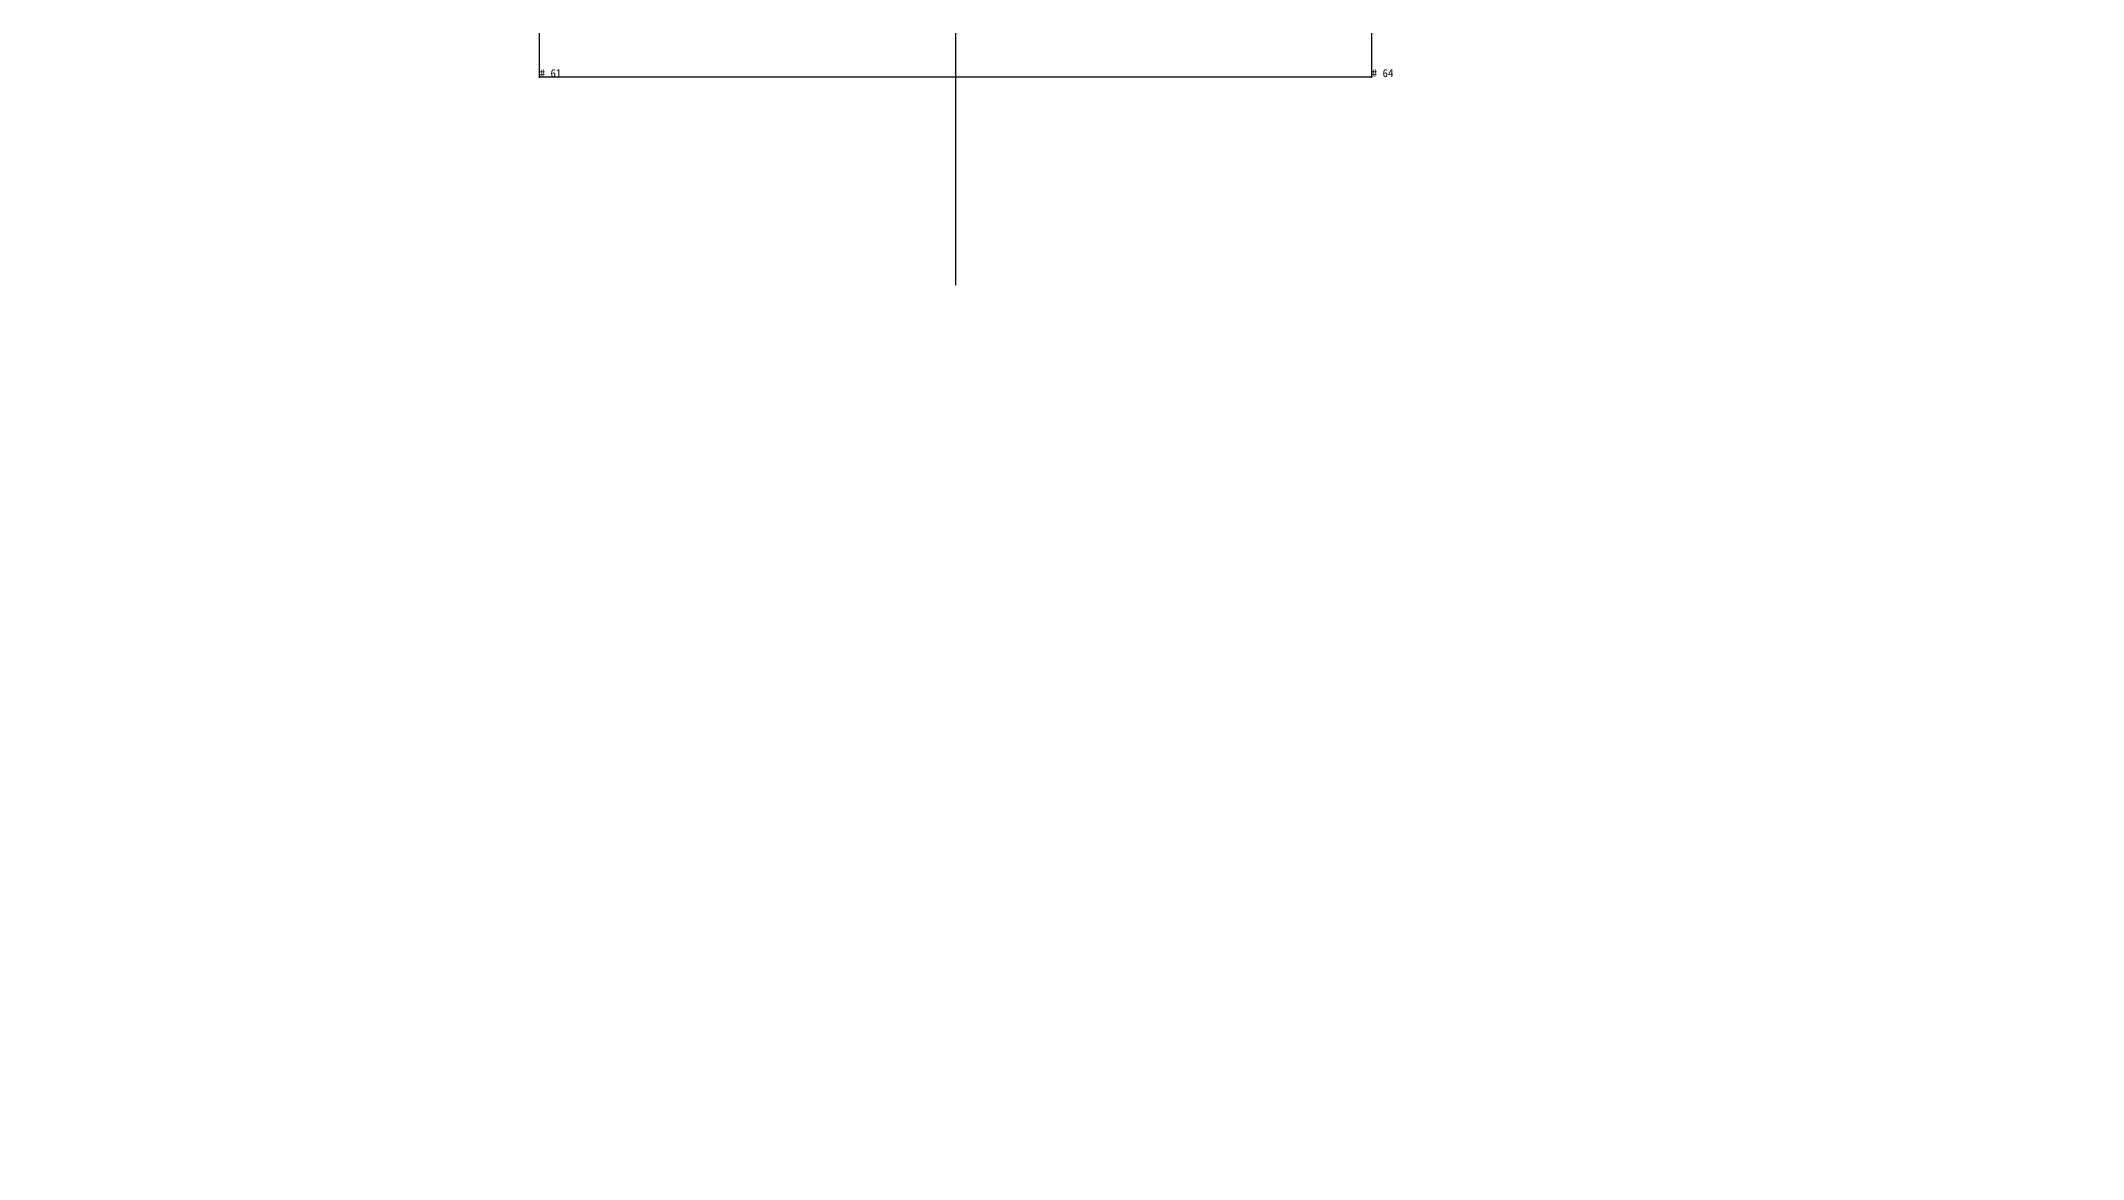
# Model space of a CAD drawing. Extents: x -82 to 112, y 0 to 216.
# Drawn here: x 12 to 75.8, y 88.4 to 123.3 of the extents above; entities that cross this region are included whole.
import ezdxf

# ---------------------------------------------------------------- set-up
doc = ezdxf.new("R2010")
doc.units = 0

# ---------------------------------------------------------------- blocks, each defined once
blk = doc.blocks.new('J-M1-C1-zuoxiukefumian_M')
at = {"layer": '7'}
blk.add_line((40.554546, 140.897385), (40.554546, 122.897377), dxfattribs=at)
blk = doc.blocks.new('M1-C1-zuoxiukefuli_M')
at = {"layer": '1'}
blk.add_lwpolyline([(27.554552, 122.187172), (27.554552, 127.187172), (53.55455, 127.187172), (53.55455, 122.187172)], close=True, dxfattribs=at)
at = {"layer": '2'}
for p in [(27.554552, 127.187172), (53.55455, 127.187172), (27.554552, 122.187172), (53.55455, 122.187172)]:
    blk.add_point(p, dxfattribs=at)
at = {"layer": '7'}
blk.add_line((40.55455, 133.68718), (40.55455, 115.687172), dxfattribs=at)
at = {"layer": '1'}
for s, p in [('# 62', (27.554552, 127.187172)), ('# 63', (53.55455, 127.187172)), ('# 61', (27.554552, 122.187172)), ('# 64', (53.55455, 122.187172))]:
    blk.add_text(s, height=0.25, dxfattribs=at).set_placement(p)

msp = doc.modelspace()

# ---------------------------------------------------------------- block references
at = {"layer": '1'}
for name in ['J-M1-C1-zuoxiukefumian_M', 'M1-C1-zuoxiukefuli_M']:
    msp.add_blockref(name, (0, 0), dxfattribs=at)

doc.saveas('drawing.dxf')
